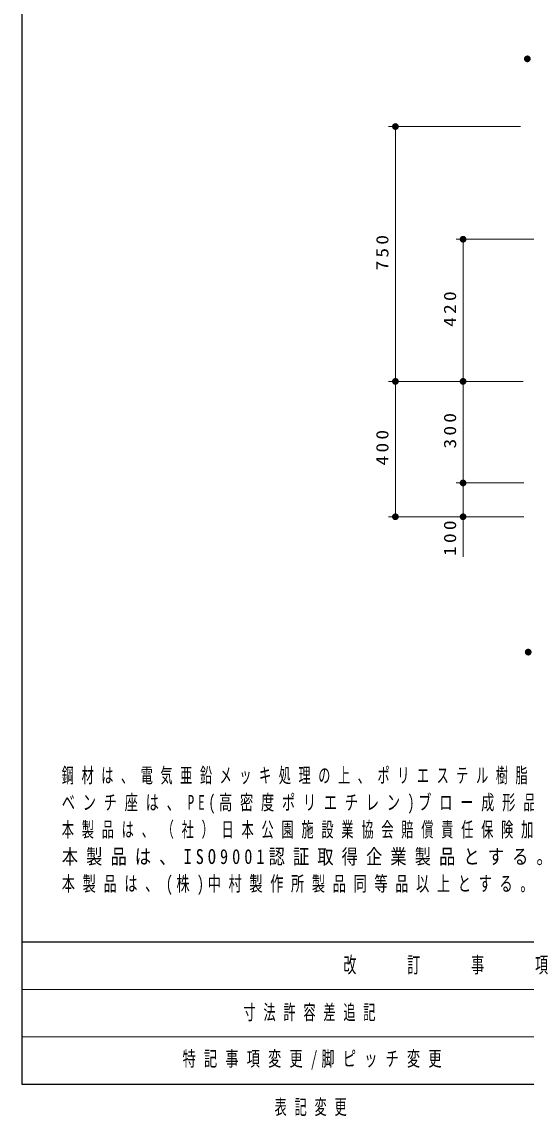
# Model space of a CAD drawing. Units: millimetres on the paper, scale 1:20. Extents: x -365 to 12, y -47 to 257.
# Drawn here: x -365 to -290.5, y -4.7 to 156.9 of the extents above; entities that cross this region are included whole.
import ezdxf

# ---------------------------------------------------------------- set-up
doc = ezdxf.new("R2010")
doc.units = ezdxf.units.MM
doc.layers.add('LY_1', color=3, linetype='Continuous', lineweight=25)
doc.layers.add('LY_2', color=7, linetype='Continuous', lineweight=13)
doc.styles.add('ＭＳ ゴシック', font='')
doc.styles.get('ＭＳ ゴシック').set_extended_font_data('MS Gothic')

# ---------------------------------------------------------------- blocks, each defined once
blk = doc.blocks.new('filled_dot')
at = {"color": 0, "linetype": 'Continuous', "lineweight": -2, "const_width": 1.25}
blk.add_lwpolyline([(-0.625, 0, 1), (0.625, 0, 1)], format="xyb", close=True, dxfattribs=at)

msp = doc.modelspace()

# ---------------------------------------------------------------- linework, layer by layer
at = {"layer": 'LY_1', "color": 7, "lineweight": 13}
for p, q in [((-291.298, 141.474), (-310.798, 141.474)), ((-309.798, 103.824), (-309.798, 141.474)), ((-282.174, 124.826), (-300.798, 124.826)), ((-299.798, 103.824), (-299.798, 124.826)), ((-290.923, 103.824), (-310.798, 103.824)), ((-309.798, 83.824), (-309.798, 103.824)), ((-290.927, 103.824), (-300.798, 103.824)), ((-299.798, 88.824), (-299.798, 103.824)), ((-290.798, 88.824), (-300.798, 88.824)), ((-299.798, 77.893), (-299.798, 88.824)), ((-290.798, 83.824), (-310.798, 83.824))]:
    msp.add_line(p, q, dxfattribs=at)
at = {"layer": 'LY_2', "color": 20, "lineweight": 25}
for p, q in [((-365, 257), (-365, 0)), ((-365, 21), (0, 21)), ((-365, 0), (0, 0))]:
    msp.add_line(p, q, dxfattribs=at)
at = {"layer": 'LY_2'}
for p, q in [((-365, 14), (-238.5, 14)), ((-365, 7), (-238.5, 7))]:
    msp.add_line(p, q, dxfattribs=at)

# ---------------------------------------------------------------- block references
at = {"layer": 'LY_1', "color": 7, "lineweight": 13, "xscale": 0.4, "yscale": 0.4}
for p in [(-290.298, 151.474), (-290.173, 63.824)]:
    msp.add_blockref('filled_dot', p, dxfattribs=at)
for p, rotation in [((-309.798, 141.474), 270), ((-299.798, 124.826), 270), ((-309.798, 103.824), 270), ((-309.798, 103.824), 90), ((-299.798, 103.824), 270), ((-299.798, 103.824), 90), ((-299.798, 88.824), 90), ((-299.798, 88.824), 270), ((-309.798, 83.824), 90), ((-299.798, 83.824), 90)]:
    msp.add_blockref('filled_dot', p, dxfattribs=dict(at, rotation=rotation))

# ---------------------------------------------------------------- texts
at = {"layer": 'LY_1', "color": 7, "char_height": 1.833, "attachment_point": 8, "rotation": 90, "style": 'ＭＳ ゴシック'}
for s, insert in [('\\T1.33;\\W1.15;750', (-310.798, 123.064)), ('\\T1.33;\\W1.15;420', (-300.798, 114.74)), ('\\T1.33;\\W1.15;300', (-300.798, 96.765)), ('\\T1.33;\\W1.15;400', (-310.798, 94.265)), ('\\T1.33;\\W1.15;100', (-300.798, 80.893))]:
    msp.add_mtext(s, dxfattribs=dict(at, insert=insert))
at = {"layer": 'LY_1', "color": 7, "char_height": 2.199, "style": 'ＭＳ ゴシック'}
for s, insert, attachment_point in [('\\T1.62;\\W0.6;鋼材は、電気亜鉛メッキ処理の上、ポリエステル樹脂粉体塗装(ウォームグレー）仕上げとする。', (-359.103, 46.725), 1), ('\\T1.59;\\W0.65;ベンチ座は、PE(高密度ポリエチレン)ブロー成形品とし、寸法許容差は±２％とする。', (-359.103, 42.725), 1), ('\\T1.64;\\W0.6;本製品は、（社）日本公園施設業協会賠償責任保険加入製品とする。', (-359.103, 38.725), 1), ('\\T1.5;\\W0.8;本製品は、ISO9001認証取得企業製品とする。', (-359.103, 34.725), 1), ('\\T1.58;\\W0.65;本製品は、(株)中村製作所製品同等品以上とする。', (-359.103, 30.725), 1), ('\\T1.64;\\W0.6;寸法許容差追記', (-332.25, 10.5), 4), ('\\T1.62;\\W0.65;特記事項変更/脚ピッチ変更', (-341.25, 3.5), 4), ('\\T1.64;\\W0.6;表記変更', (-321.75, -3.5), 5)]:
    msp.add_mtext(s, dxfattribs=dict(at, insert=insert, attachment_point=attachment_point))
at = {"layer": 'LY_2', "insert": (-301.75, 17.5), "char_height": 2.346, "attachment_point": 5, "style": 'ＭＳ ゴシック'}
msp.add_mtext('\\T1.64;\\W0.6;改\u3000\u3000訂\u3000\u3000事\u3000\u3000項', dxfattribs=at)

doc.saveas('drawing.dxf')
